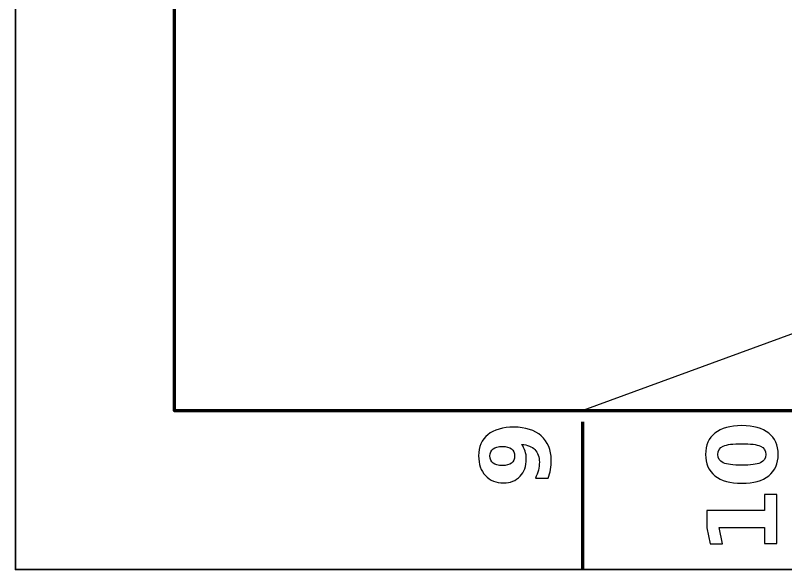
# Model space of a CAD drawing. Header units: centimetres. Extents: x -16.5 to -4.5, y -20.9 to -8.8.
# Drawn here: x -16.5 to -13.107, y -20.85 to -18.41 of the extents above; entities that cross this region are included whole.
import ezdxf

# ---------------------------------------------------------------- set-up
doc = ezdxf.new("R2010")
doc.units = ezdxf.units.CM
doc.header["$MEASUREMENT"] = 0
doc.layers.add('Layer 1', color=7, linetype='Continuous')

msp = doc.modelspace()

# ---------------------------------------------------------------- linework, layer by layer
at = {"layer": 'Layer 1', "color": 7, "lineweight": 35}
msp.add_open_spline([(-16.5, -8.85), (-16.5, -8.85), (-4.5, -8.85), (-4.5, -8.85), (-4.5, -8.85), (-4.5, -8.85), (-4.5, -20.85), (-4.5, -20.85), (-4.5, -20.85), (-4.5, -20.85), (-16.5, -20.85), (-16.5, -20.85), (-16.5, -20.85), (-16.5, -20.85), (-16.5, -8.85), (-16.5, -8.85)], degree=3, knots=[0, 0, 0, 0, 0.25, 0.25, 0.25, 0.25, 0.5, 0.5, 0.5, 0.5, 0.75, 0.75, 0.75, 0.75, 1, 1, 1, 1], dxfattribs=at)
at = {"layer": 'Layer 1', "color": 250, "lineweight": 100}
msp.add_open_spline([(-15.8, -9.55), (-15.8, -9.55), (-5.2, -9.55), (-5.2, -9.55), (-5.2, -9.55), (-5.2, -9.55), (-5.2, -20.15), (-5.2, -20.15), (-5.2, -20.15), (-5.2, -20.15), (-15.8, -20.15), (-15.8, -20.15), (-15.8, -20.15), (-15.8, -20.15), (-15.8, -9.55), (-15.8, -9.55)], degree=3, knots=[0, 0, 0, 0, 0.25, 0.25, 0.25, 0.25, 0.5, 0.5, 0.5, 0.5, 0.75, 0.75, 0.75, 0.75, 1, 1, 1, 1], dxfattribs=at)
at = {"layer": 'Layer 1', "color": 250, "lineweight": 25}
msp.add_open_spline([(-12.49999, -19.59999), (-12.49999, -19.59999), (-14.00001, -20.15), (-14.00001, -20.15)], degree=3, dxfattribs=at)
at = {"layer": 'Layer 1', "color": 250, "lineweight": 106}
for points in [[(-14, -20.65), (-14, -20.65), (-14.00002, -20.20001), (-14.00002, -20.20001)], [(-14, -20.85), (-14, -20.85), (-14.00002, -20.20001), (-14.00002, -20.20001)]]:
    msp.add_open_spline(points, degree=3, dxfattribs=at)
at = {"layer": 'Layer 1', "color": 250}
for points, knots in [([(-13.29971, -20.21604), (-13.24856, -20.21604), (-13.20912, -20.22705), (-13.18132, -20.24913), (-13.18132, -20.24913), (-13.15359, -20.27115), (-13.13969, -20.30247), (-13.13969, -20.34297), (-13.13969, -20.34297), (-13.13969, -20.38361), (-13.15359, -20.41501), (-13.18132, -20.43702), (-13.18132, -20.43702), (-13.20912, -20.4591), (-13.24856, -20.47011), (-13.29971, -20.47011), (-13.29971, -20.47011), (-13.35093, -20.47011), (-13.39045, -20.4591), (-13.41824, -20.43702), (-13.41824, -20.43702), (-13.44597, -20.41501), (-13.45987, -20.38361), (-13.45987, -20.34297), (-13.45987, -20.34297), (-13.45987, -20.30247), (-13.44597, -20.27115), (-13.41824, -20.24913), (-13.41824, -20.24913), (-13.39045, -20.22705), (-13.35093, -20.21604), (-13.29971, -20.21604)], [0, 0, 0, 0, 0.125, 0.125, 0.125, 0.125, 0.25, 0.25, 0.25, 0.25, 0.375, 0.375, 0.375, 0.375, 0.5, 0.5, 0.5, 0.5, 0.625, 0.625, 0.625, 0.625, 0.75, 0.75, 0.75, 0.75, 0.875, 0.875, 0.875, 0.875, 1, 1, 1, 1]), ([(-14.15246, -20.44796), (-14.15246, -20.44796), (-14.20954, -20.44796), (-14.20954, -20.44796), (-14.20954, -20.44796), (-14.20362, -20.43526), (-14.19917, -20.42312), (-14.19621, -20.41155), (-14.19621, -20.41155), (-14.19324, -20.39998), (-14.19176, -20.38855), (-14.19176, -20.37726), (-14.19176, -20.37726), (-14.19176, -20.35355), (-14.19832, -20.33514), (-14.21152, -20.32187), (-14.21152, -20.32187), (-14.22464, -20.30868), (-14.24418, -20.30085), (-14.27008, -20.29852), (-14.27008, -20.29852), (-14.26316, -20.3079), (-14.25801, -20.31785), (-14.25456, -20.32851), (-14.25456, -20.32851), (-14.2511, -20.33909), (-14.24941, -20.35059), (-14.24941, -20.36301), (-14.24941, -20.36301), (-14.24941, -20.39455), (-14.25858, -20.42002), (-14.27699, -20.43935), (-14.27699, -20.43935), (-14.29541, -20.45875), (-14.31961, -20.46842), (-14.34966, -20.46842), (-14.34966, -20.46842), (-14.3829, -20.46842), (-14.4095, -20.45762), (-14.42946, -20.4361), (-14.42946, -20.4361), (-14.44943, -20.41451), (-14.45945, -20.38559), (-14.45945, -20.34939), (-14.45945, -20.34939), (-14.45945, -20.3091), (-14.4459, -20.27799), (-14.41874, -20.25598), (-14.41874, -20.25598), (-14.39157, -20.23389), (-14.35319, -20.22289), (-14.30359, -20.22289), (-14.30359, -20.22289), (-14.25265, -20.22289), (-14.21258, -20.2358), (-14.18344, -20.26155), (-14.18344, -20.26155), (-14.1543, -20.2873), (-14.13969, -20.32265), (-14.13969, -20.36752), (-14.13969, -20.36752), (-14.13969, -20.38206), (-14.14075, -20.39589), (-14.14287, -20.40908), (-14.14287, -20.40908), (-14.14498, -20.42234), (-14.14823, -20.43526), (-14.15246, -20.44796)], [0, 0, 0, 0, 0.0588235, 0.0588235, 0.0588235, 0.0588235, 0.1176471, 0.1176471, 0.1176471, 0.1176471, 0.1764706, 0.1764706, 0.1764706, 0.1764706, 0.2352941, 0.2352941, 0.2352941, 0.2352941, 0.2941176, 0.2941176, 0.2941176, 0.2941176, 0.3529412, 0.3529412, 0.3529412, 0.3529412, 0.4117647, 0.4117647, 0.4117647, 0.4117647, 0.4705882, 0.4705882, 0.4705882, 0.4705882, 0.5294118, 0.5294118, 0.5294118, 0.5294118, 0.5882353, 0.5882353, 0.5882353, 0.5882353, 0.6470588, 0.6470588, 0.6470588, 0.6470588, 0.7058824, 0.7058824, 0.7058824, 0.7058824, 0.7647059, 0.7647059, 0.7647059, 0.7647059, 0.8235294, 0.8235294, 0.8235294, 0.8235294, 0.8823529, 0.8823529, 0.8823529, 0.8823529, 0.9411765, 0.9411765, 0.9411765, 0.9411765, 1, 1, 1, 1]), ([(-14.30105, -20.34974), (-14.30105, -20.33584), (-14.30557, -20.3254), (-14.3146, -20.31835), (-14.3146, -20.31835), (-14.32363, -20.31136), (-14.33718, -20.30783), (-14.35524, -20.30783), (-14.35524, -20.30783), (-14.37316, -20.30783), (-14.38671, -20.31136), (-14.39581, -20.31835), (-14.39581, -20.31835), (-14.40491, -20.3254), (-14.40942, -20.33584), (-14.40942, -20.34974), (-14.40942, -20.34974), (-14.40942, -20.36371), (-14.40491, -20.37416), (-14.39581, -20.38121), (-14.39581, -20.38121), (-14.38671, -20.3882), (-14.37316, -20.39172), (-14.35524, -20.39172), (-14.35524, -20.39172), (-14.33718, -20.39172), (-14.32363, -20.3882), (-14.3146, -20.38121), (-14.3146, -20.38121), (-14.30557, -20.37416), (-14.30105, -20.36371), (-14.30105, -20.34974)], [0, 0, 0, 0, 0.125, 0.125, 0.125, 0.125, 0.25, 0.25, 0.25, 0.25, 0.375, 0.375, 0.375, 0.375, 0.5, 0.5, 0.5, 0.5, 0.625, 0.625, 0.625, 0.625, 0.75, 0.75, 0.75, 0.75, 0.875, 0.875, 0.875, 0.875, 1, 1, 1, 1]), ([(-13.30028, -20.29563), (-13.33887, -20.29563), (-13.36603, -20.29923), (-13.38184, -20.30649), (-13.38184, -20.30649), (-13.39757, -20.31369), (-13.40547, -20.3259), (-13.40547, -20.34297), (-13.40547, -20.34297), (-13.40547, -20.36004), (-13.39757, -20.37225), (-13.38184, -20.37959), (-13.38184, -20.37959), (-13.36603, -20.38686), (-13.33887, -20.39052), (-13.30028, -20.39052), (-13.30028, -20.39052), (-13.26133, -20.39052), (-13.23381, -20.38686), (-13.21787, -20.37959), (-13.21787, -20.37959), (-13.20185, -20.37225), (-13.19388, -20.36004), (-13.19388, -20.34297), (-13.19388, -20.34297), (-13.19388, -20.32604), (-13.20185, -20.3139), (-13.21787, -20.30656), (-13.21787, -20.30656), (-13.23381, -20.2993), (-13.26133, -20.29563), (-13.30028, -20.29563)], [0, 0, 0, 0, 0.125, 0.125, 0.125, 0.125, 0.25, 0.25, 0.25, 0.25, 0.375, 0.375, 0.375, 0.375, 0.5, 0.5, 0.5, 0.5, 0.625, 0.625, 0.625, 0.625, 0.75, 0.75, 0.75, 0.75, 0.875, 0.875, 0.875, 0.875, 1, 1, 1, 1]), ([(-13.20065, -20.73533), (-13.20065, -20.73533), (-13.20065, -20.66506), (-13.20065, -20.66506), (-13.20065, -20.66506), (-13.20065, -20.66506), (-13.40011, -20.66506), (-13.40011, -20.66506), (-13.40011, -20.66506), (-13.40011, -20.66506), (-13.38522, -20.73716), (-13.38522, -20.73716), (-13.38522, -20.73716), (-13.38522, -20.73716), (-13.43941, -20.73716), (-13.43941, -20.73716), (-13.43941, -20.73716), (-13.43941, -20.73716), (-13.4543, -20.66548), (-13.4543, -20.66548), (-13.4543, -20.66548), (-13.4543, -20.66548), (-13.4543, -20.58985), (-13.4543, -20.58985), (-13.4543, -20.58985), (-13.4543, -20.58985), (-13.20065, -20.58985), (-13.20065, -20.58985), (-13.20065, -20.58985), (-13.20065, -20.58985), (-13.20065, -20.51957), (-13.20065, -20.51957), (-13.20065, -20.51957), (-13.20065, -20.51957), (-13.14569, -20.51957), (-13.14569, -20.51957), (-13.14569, -20.51957), (-13.14569, -20.51957), (-13.14569, -20.73533), (-13.14569, -20.73533), (-13.14569, -20.73533), (-13.14569, -20.73533), (-13.20065, -20.73533), (-13.20065, -20.73533)], [0, 0, 0, 0, 0.0909091, 0.0909091, 0.0909091, 0.0909091, 0.1818182, 0.1818182, 0.1818182, 0.1818182, 0.2727273, 0.2727273, 0.2727273, 0.2727273, 0.3636364, 0.3636364, 0.3636364, 0.3636364, 0.4545455, 0.4545455, 0.4545455, 0.4545455, 0.5454545, 0.5454545, 0.5454545, 0.5454545, 0.6363636, 0.6363636, 0.6363636, 0.6363636, 0.7272727, 0.7272727, 0.7272727, 0.7272727, 0.8181818, 0.8181818, 0.8181818, 0.8181818, 0.9090909, 0.9090909, 0.9090909, 0.9090909, 1, 1, 1, 1])]:
    msp.add_open_spline(points, degree=3, knots=knots, dxfattribs=at)

doc.saveas('drawing.dxf')
